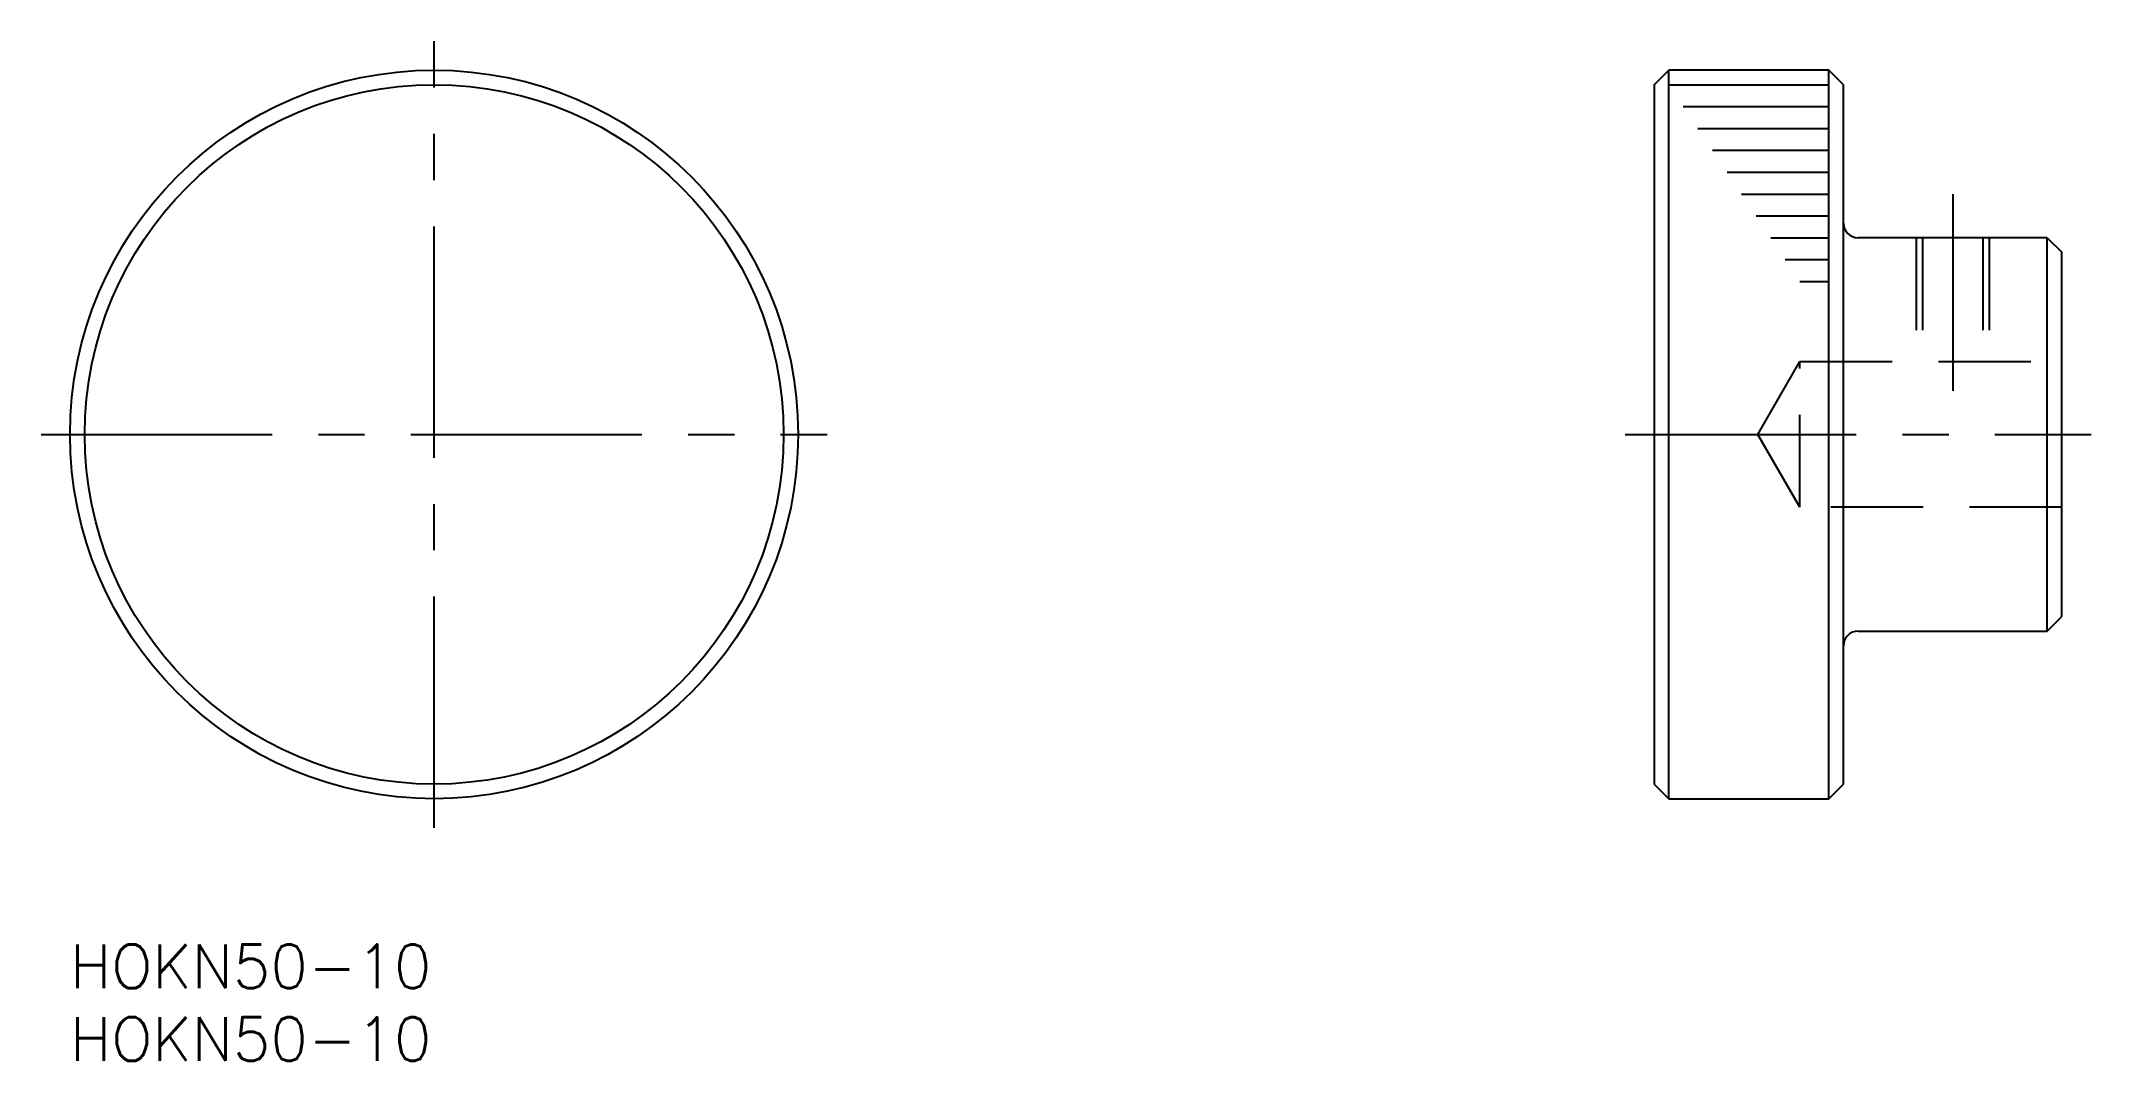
# Model space of a CAD drawing. Extents: x -2 to 139, y -8 to 62.
import ezdxf

# ---------------------------------------------------------------- set-up
doc = ezdxf.new("R2010")
doc.units = 0
doc.header["$LTSCALE"] = 0.5
for name, pattern in [('CENTER', [50.8, 31.75, -6.35, 6.35, -6.35]), ('DASHED', [19.05, 12.7, -6.35]), ('PHANTOM', [63.5, 31.75, -6.35, 6.35, -6.35, 6.35, -6.35])]:
    doc.linetypes.add(name, pattern=pattern)
for name, color, linetype in [('MSM_CENTER', 1, 'CENTER'), ('MSM_CONTINUOUS', 7, 'CONTINUOUS'), ('MSM_DASHED', 4, 'DASHED'), ('MSM_IMAGINARY', 6, 'PHANTOM'), ('MSM_PART_NUMBER', 7, 'CONTINUOUS')]:
    doc.layers.add(name, color=color, linetype=linetype)
doc.styles.get("Standard").update_dxf_attribs({"font": 'txt.shx', "height": 3, "bigfont": 'bigfont.shx'})

# ---------------------------------------------------------------- blocks, each defined once
blk = doc.blocks.new('*U4')
at = {"layer": 'MSM_PART_NUMBER'}
blk.add_text('HOKN50-10', height=3, dxfattribs=at).set_placement((0, -3))
blk = doc.blocks.new('*U5')
at = {"layer": 'MSM_PART_NUMBER'}
blk.add_text('HOKN50-10', height=3, dxfattribs=at).set_placement((0, -8))

msp = doc.modelspace()

# ---------------------------------------------------------------- linework, layer by layer
at = {"layer": 'MSM_CENTER'}
for p, q in [((25, 8), (25, 62)), ((129.3, 51.5), (129.3, 38)), ((-2, 35), (52, 35)), ((106.8, 35), (138.8, 35))]:
    msp.add_line(p, q, dxfattribs=at)
at = {"layer": 'MSM_CONTINUOUS'}
for p, q in [((108.8, 59), (109.8, 60)), ((109.8, 10), (109.8, 60)), ((120.8, 60), (109.8, 60)), ((120.8, 10), (120.8, 60)), ((121.8, 59), (120.8, 60)), ((108.8, 59), (108.8, 11)), ((121.8, 11), (121.8, 59)), ((135.8, 48.5), (122.8, 48.5)), ((135.8, 21.5), (135.8, 48.5)), ((135.8, 48.5), (136.8, 47.5)), ((136.8, 22.5), (136.8, 47.5)), ((109.8, 40.5), (109.8, 40.5001)), ((109.8, 30.75), (109.7999, 30.75)), ((122.8, 21.5), (135.8, 21.5)), ((135.8, 21.5), (136.8, 22.5)), ((108.8, 11), (109.8, 10)), ((109.8, 10), (120.8, 10)), ((120.8, 10), (121.8, 11))]:
    msp.add_line(p, q, dxfattribs=at)
for radius in [25, 24]:
    msp.add_circle((25, 35), radius, dxfattribs=at)
for centre, start, end in [((122.8, 49.5), 180, 270), ((122.8, 20.5), 90, 180)]:
    msp.add_arc(centre, 1, start, end, dxfattribs=at)
at = {"layer": 'MSM_DASHED'}
for p, q in [((126.8, 48.5), (126.8, 40)), ((127.233, 48.5), (127.233, 40)), ((131.367, 48.5), (131.367, 40)), ((131.8, 48.5), (131.8, 40)), ((115.9132, 35), (118.8, 40)), ((118.8, 40), (136.8, 40)), ((118.8, 30), (118.8, 40)), ((118.8, 30), (115.9132, 35)), ((136.8, 30), (118.8, 30))]:
    msp.add_line(p, q, dxfattribs=at)
at = {"layer": 'MSM_IMAGINARY'}
for p, q in [((109.8, 59), (120.8, 59)), ((110.8, 57.5), (120.8, 57.5)), ((111.8, 56), (120.8, 56)), ((112.8, 54.5), (120.8, 54.5)), ((113.8, 53), (120.8, 53)), ((114.8, 51.5), (120.8, 51.5)), ((115.8, 50), (120.8, 50)), ((116.8, 48.5), (120.8, 48.5)), ((117.8, 47), (120.8, 47)), ((118.8, 45.5), (120.8, 45.5))]:
    msp.add_line(p, q, dxfattribs=at)

# ---------------------------------------------------------------- block references
at = {"layer": 'MSM_CONTINUOUS'}
for name in ['*U4', '*U5']:
    msp.add_blockref(name, (0, 0), dxfattribs=at)

doc.saveas('drawing.dxf')
